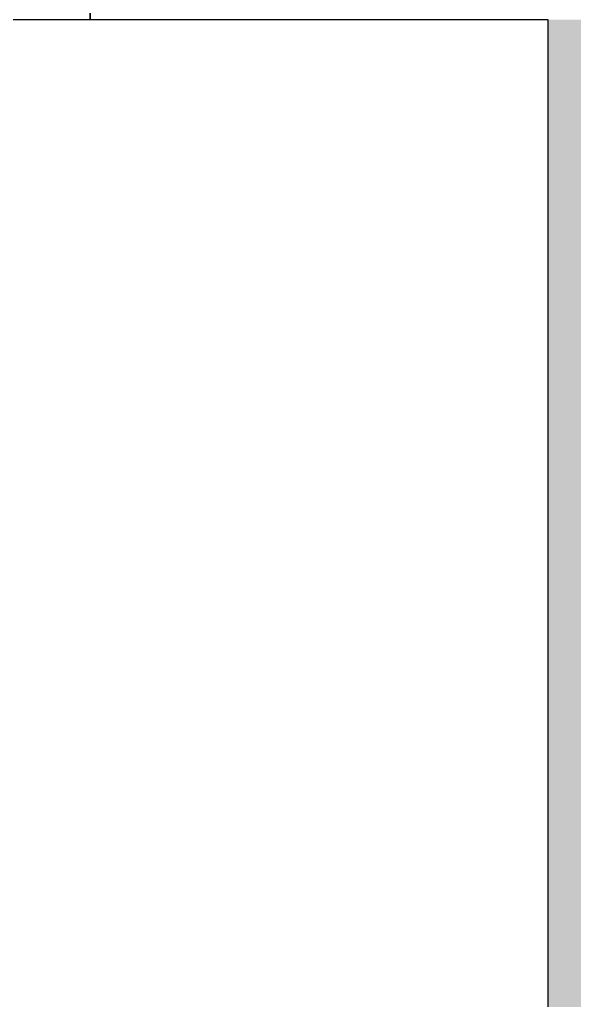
# Model space of a CAD drawing. Header units: millimetres. Extents: x 155927 to 326028, y -36033 to 97293.
# Drawn here: x 166315 to 167384, y 18767 to 20658 of the extents above; entities that cross this region are included whole.
import ezdxf

# ---------------------------------------------------------------- set-up
doc = ezdxf.new("R2010")
doc.units = ezdxf.units.MM
doc.header["$MEASUREMENT"] = 0
for name, color, linetype, lineweight in [('A-WALL', 7, 'CONTINUOUS', 9), ('A-WALL-PATT', 7, 'CONTINUOUS', 9), ('I-WALL', 7, 'CONTINUOUS', 9)]:
    doc.layers.add(name, color=color, linetype=linetype, lineweight=lineweight)

msp = doc.modelspace()

# ---------------------------------------------------------------- hatches: boundary and pattern name
at = {"layer": 'A-WALL-PATT'}
msp.add_hatch(color=256, dxfattribs=at).paths.add_polyline_path([(167332.8, 15209.6), (167434.8, 15209.6), (167434.8, 20657.6), (167332.8, 20657.6), (167332.8, 16376.6)], flags=0)

# ---------------------------------------------------------------- linework, layer by layer
at = {"layer": 'A-WALL', "lineweight": 30}
for p, q in [((166450.8, 20657.6), (166450.8, 24155.6)), ((166328.8, 20657.6), (166450.8, 20657.6))]:
    msp.add_line(p, q, dxfattribs=at)
at = {"layer": 'I-WALL', "lineweight": 30}
for p, q in [((166450.8, 20759.6), (166450.8, 20657.6)), ((162852.8, 20657.6), (166328.8, 20657.6)), ((166450.8, 20657.6), (167332.8, 20657.6)), ((167332.8, 20657.6), (167332.8, 15209.6))]:
    msp.add_line(p, q, dxfattribs=at)

doc.saveas('drawing.dxf')
